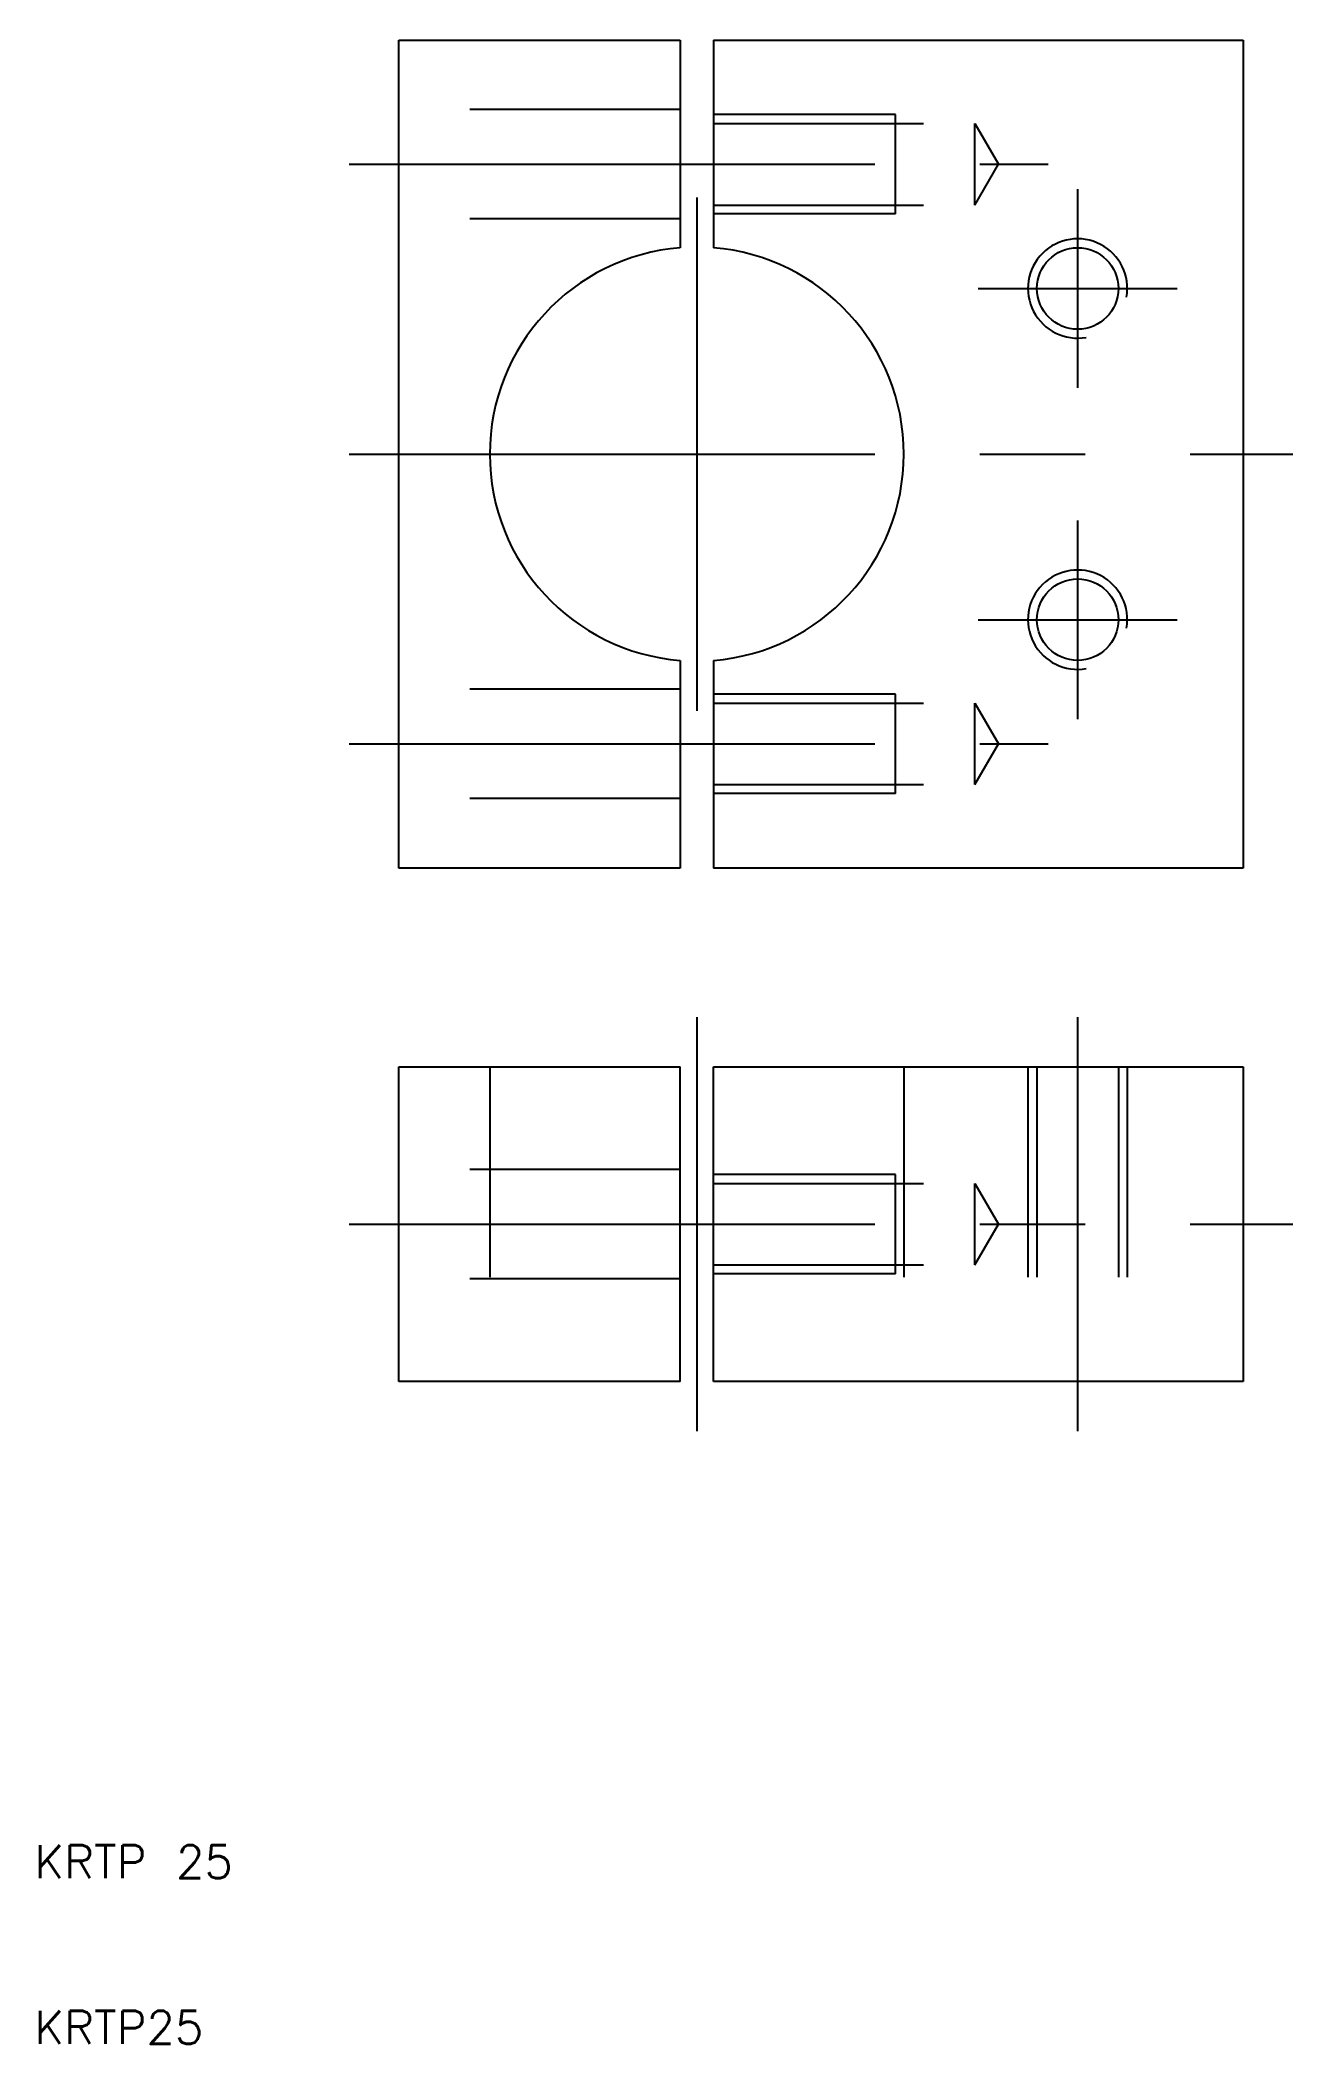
# Model space of a CAD drawing. Extents: x 10 to 86, y 10 to 131.
import ezdxf

# ---------------------------------------------------------------- set-up
doc = ezdxf.new("R2010")
doc.units = 0
doc.linetypes.add('CENTER', pattern=[50.8, 31.75, -6.35, 6.35, -6.35])
doc.linetypes.add('DASHED', pattern=[19.05, 12.7, -6.35])
doc.layers.get('0').update_dxf_attribs({"linetype": 'CONTINUOUS'})
doc.layers.add('CENTER', color=1, linetype='CENTER')
doc.styles.get("Standard").update_dxf_attribs({"font": 'txt.shx'})

msp = doc.modelspace()

# ---------------------------------------------------------------- linework, layer by layer
for p, q in [((32, 81), (32, 131)), ((32, 131), (49, 131)), ((49, 131), (49, 118.46)), ((51, 131), (83, 131)), ((51, 131), (51, 118.46)), ((83, 131), (83, 81)), ((49, 93.54), (49, 81)), ((51, 93.54), (51, 81)), ((49, 81), (32, 81)), ((83, 81), (51, 81)), ((32, 69), (49, 69)), ((32, 50), (32, 69)), ((49, 50), (49, 69)), ((51, 69), (83, 69)), ((51, 50), (51, 69)), ((83, 69), (83, 50)), ((49, 50), (32, 50)), ((83, 50), (51, 50))]:
    msp.add_line(p, q)
at = {"color": 3, "linetype": 'DASHED'}
for p, q in [((49, 126.8), (32, 126.8)), ((62, 126.5), (51, 126.5)), ((51, 125.96), (66.8, 125.96)), ((62, 120.5), (62, 126.5)), ((66.8, 125.96), (68.22, 123.5)), ((66.8, 121.04), (66.8, 125.96)), ((66.8, 121.04), (68.22, 123.5)), ((51, 121.04), (66.8, 121.04)), ((49, 120.2), (32, 120.2)), ((62, 120.5), (51, 120.5)), ((49, 91.8), (32, 91.8)), ((62, 91.5), (51, 91.5)), ((51, 90.96), (66.8, 90.96)), ((62, 85.5), (62, 91.5)), ((66.8, 90.96), (68.22, 88.5)), ((66.8, 86.04), (66.8, 90.96)), ((66.8, 86.04), (68.22, 88.5)), ((51, 86.04), (66.8, 86.04)), ((49, 85.2), (32, 85.2)), ((62, 85.5), (51, 85.5)), ((37.5, 69), (37.5, 50)), ((62.5, 69), (62.5, 50)), ((70, 69), (70, 50)), ((70.54, 69), (70.54, 50)), ((75.46, 69), (75.46, 50)), ((76, 69), (76, 50)), ((49, 62.8), (32, 62.8)), ((62, 62.5), (51, 62.5)), ((51, 61.96), (66.8, 61.96)), ((62, 56.5), (62, 62.5)), ((66.8, 61.96), (68.22, 59.5)), ((66.8, 57.04), (66.8, 61.96)), ((66.8, 57.04), (68.22, 59.5)), ((51, 57.04), (66.8, 57.04)), ((49, 56.2), (32, 56.2)), ((62, 56.5), (51, 56.5))]:
    msp.add_line(p, q, dxfattribs=at)
for centre in [(73, 116), (73, 96)]:
    msp.add_circle(centre, 2.46)
at = {"color": 3}
for centre in [(73, 116), (73, 96)]:
    msp.add_arc(centre, 3, 350, 280, dxfattribs=at)
for start, end in [(94.5886, 265.4114), (274.5886, 85.4114)]:
    msp.add_arc((50, 106), 12.5, start, end)
at = {"layer": 'CENTER'}
for p, q in [((29, 123.5), (71.22, 123.5)), ((50, 121.5), (50, 90.5)), ((73, 122), (73, 110)), ((67, 116), (79, 116)), ((29, 106), (86, 106)), ((73, 102), (73, 90)), ((67, 96), (79, 96)), ((29, 88.5), (71.22, 88.5)), ((50, 72), (50, 47)), ((73, 72), (73, 47)), ((29, 59.5), (86, 59.5))]:
    msp.add_line(p, q, dxfattribs=at)

# ---------------------------------------------------------------- texts
for s, p in [('KRTP 25', (10, 20)), ('KRTP25', (10, 10))]:
    msp.add_text(s, height=2).set_placement(p)

doc.saveas('drawing.dxf')
